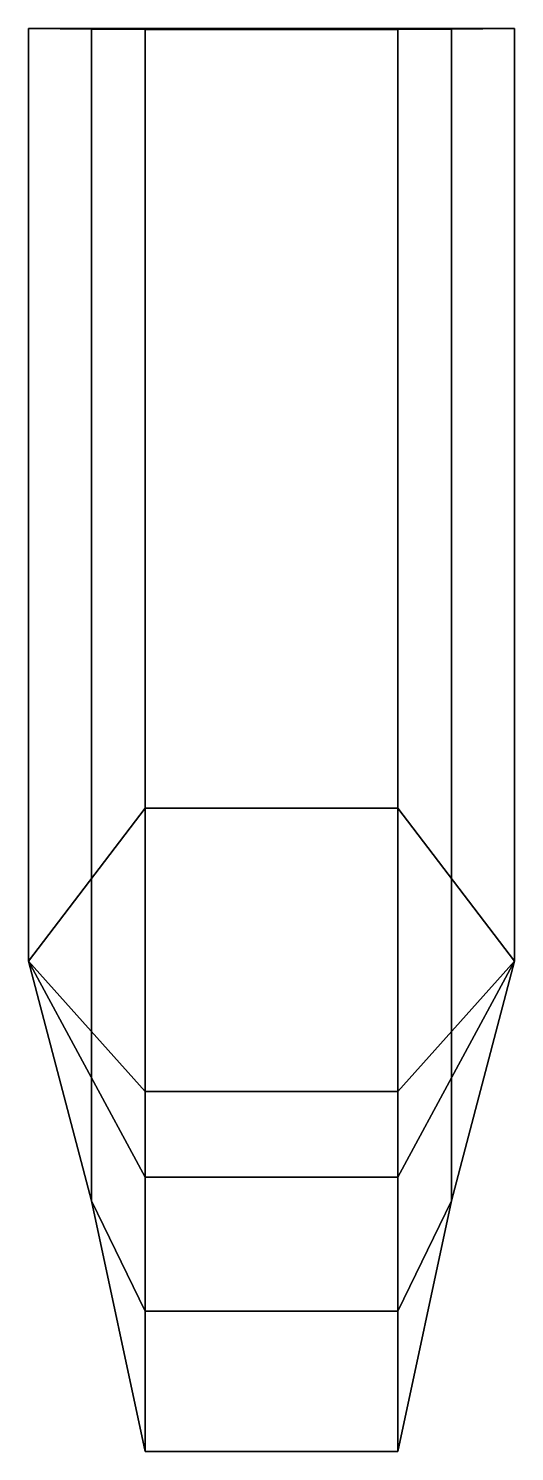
# Model space of a CAD drawing. Extents: x -4.5 to 5.2, y -28.3 to 0.
import ezdxf

# ---------------------------------------------------------------- set-up
doc = ezdxf.new("R2010")
doc.units = 0
doc.layers.add('METAL', color=180, linetype='CONTINUOUS')

msp = doc.modelspace()

# ---------------------------------------------------------------- meshes
at = {"layer": 'METAL'}
mesh = msp.add_polyface(dxfattribs=at)
corners = [(2.852, -28.301, -25), (2.852, -28.301, -25), (2.852, -28.301, -25), (2.852, -25.508, -25), (2.852, -25.508, -25), (2.852, -22.844, -25), (2.852, -22.844, -25), (2.852, -21.14, -25), (2.852, -21.14, -25), (2.852, -21.14, -25), (-2.175, -28.301, -25), (-2.175, -28.301, -25), (-2.175, -28.301, -25), (-2.175, -25.508, -25), (-2.175, -25.508, -25), (-2.175, -22.844, -25), (-2.175, -22.844, -25), (-2.175, -21.14, -25), (-2.175, -21.14, -25), (-2.175, -21.14, -25), (2.852, -21.14, -6.198), (2.852, -21.14, -6.198), (2.852, -21.14, -6.198), (2.852, -21.14, -6.198), (2.852, -21.14, -6.198), (-2.175, -21.14, -6.198), (-2.175, -21.14, -6.198), (-2.175, -21.14, -6.198), (-2.175, -21.14, -6.198), (-2.175, -21.14, -6.198), (2.852, -15.504, -6.157), (2.852, -15.504, -6.157), (-2.175, -15.504, -6.157), (-2.175, -15.504, -6.157), (2.852, 0, -5.313), (2.852, 0, -5.313), (2.852, 0, -5.313), (-2.175, 0, -5.313), (-2.175, 0, -5.313), (-2.175, 0, -5.313), (2.852, -22.844, -2.665), (-2.175, -22.844, -2.665), (5.177, -18.55, -2.608), (5.177, -18.55, -2.608), (5.177, -18.55, -2.608), (-4.5, -18.55, -2.608), (-4.5, -18.55, -2.608), (-4.5, -18.55, -2.608), (5.177, -0.004, -1.749), (5.177, -0.004, -1.749), (5.177, -0.004, -1.749), (-4.5, -0.004, -1.749), (-4.5, -0.004, -1.749), (-4.5, -0.004, -1.749), (2.852, -25.508, 2.861), (-2.175, -25.508, 2.861), (3.919, -23.315, 2.944), (3.919, -23.315, 2.944), (-3.242, -23.315, 2.944), (-3.242, -23.315, 2.944), (3.919, -0.011, 3.825), (3.919, -0.011, 3.825), (-3.242, -0.011, 3.825), (-3.242, -0.011, 3.825), (2.852, -28.301, 8.652), (2.852, -28.301, 8.652), (2.852, -28.301, 8.652), (2.852, -28.301, 8.652), (-2.175, -28.301, 8.652), (-2.175, -28.301, 8.652), (-2.175, -28.301, 8.652), (-2.175, -28.301, 8.652), (2.852, -0.019, 9.668), (2.852, -0.019, 9.668), (2.852, -0.019, 9.668), (-2.175, -0.019, 9.668), (-2.175, -0.019, 9.668), (-2.175, -0.019, 9.668)]
mesh.append_faces([[corners[k] for k in face] for face in [(76, 63, 59, 70), (63, 53, 47, 59), (58, 55, 69, 69), (33, 26, 45, 45), (51, 38, 33, 45), (41, 55, 58, 46), (77, 71, 67, 74), (37, 34, 30, 32), (62, 60, 49, 52), (39, 52, 49, 36), (73, 66, 57, 61), (61, 57, 44, 50), (56, 64, 54, 54), (31, 42, 21, 21), (48, 42, 31, 35), (40, 43, 56, 54), (75, 72, 60, 62), (25, 32, 30, 20), (27, 41, 46, 46), (43, 40, 22, 22), (68, 11, 2, 65), (29, 19, 16, 41), (55, 14, 12, 69), (41, 16, 14, 55), (54, 64, 1, 4), (40, 54, 4, 6), (23, 40, 6, 8), (24, 9, 18, 28), (0, 10, 13, 3), (3, 13, 15, 5), (5, 15, 17, 7)]])

doc.saveas('drawing.dxf')
